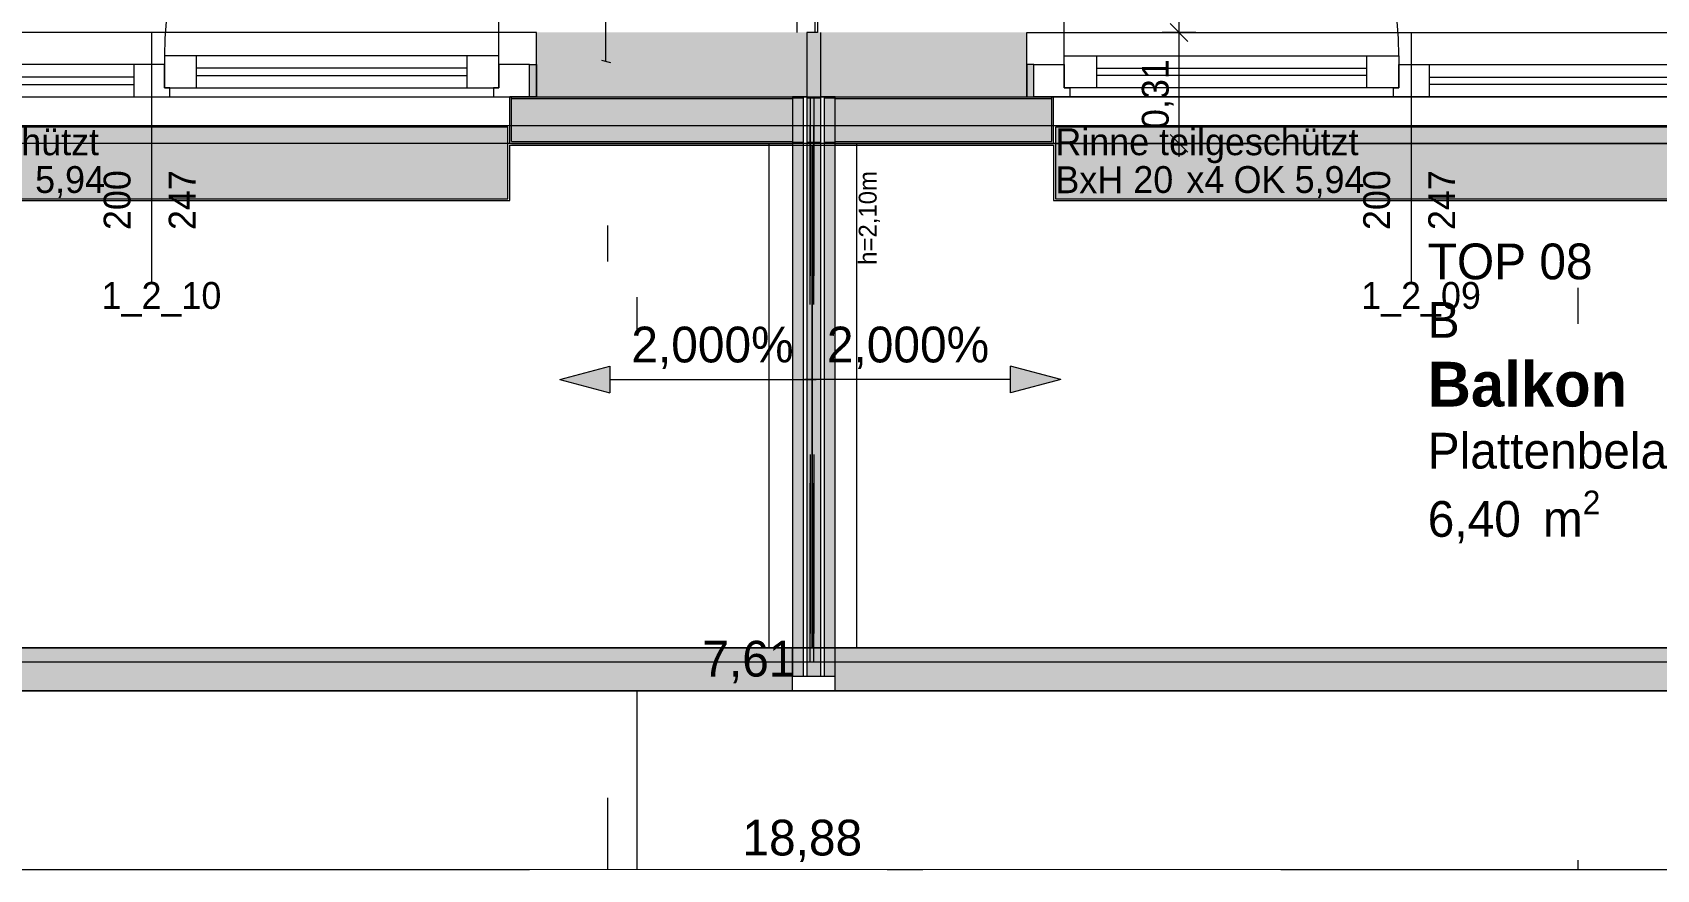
# Model space of a CAD drawing. Header units: metres. Extents: x -4 to 206, y -18 to 45.
# Drawn here: x 7.311 to 11.85, y -18 to -15.66 of the extents above; entities that cross this region are included whole.
import ezdxf

# ---------------------------------------------------------------- set-up
doc = ezdxf.new("R2010")
doc.units = ezdxf.units.M
doc.header["$MEASUREMENT"] = 0
doc.set_wipeout_variables(frame=1)
for name, pattern in [('Achse', [0.004, 0.002, -0.001, 0, -0.001]), ('Schnittlinie', [0.006, 0.003, -0.0015, 0, -0.0015]), ('Untersicht', [0.001, 0.0005, -0.0005]), ('Wipeout_Contour', [1, 0, -1])]:
    doc.linetypes.add(name, pattern=pattern)
for name, color, linetype in [('2._2.Stock PP STG1_4_000 Achsraster', 7, 'Continuous'), ('2._2.Stock PP STG1_4_110 Wand Aussen', 7, 'Continuous'), ('2._2.Stock PP STG1_4_120 Wand Innen tragend', 7, 'Continuous'), ('2._2.Stock PP STG1_4_140 Brüstung', 7, 'Continuous'), ('2._2.Stock PP STG1_4_210 Decke', 7, 'Continuous'), ('2._2.Stock PP STG1_4_220 Bodenaufbau - Außen_ Gefälle', 7, 'Continuous'), ('2._2.Stock PP STG1_4_221 Bodenaufbau - Abdichtung', 7, 'Continuous'), ('2._2.Stock PP STG1_4_221 Bodenaufbau - Terrassenbelag', 7, 'Continuous'), ('2._2.Stock PP STG1_4_611 Entwässerung', 7, 'Continuous'), ('2._2.Stock PP STG1_4_810 Raum', 7, 'Continuous'), ('2._2.Stock PP STG1_4_815 Raumbegrenzung', 7, 'Continuous'), ('2._2.Stock PP STG1_4_851 Marker Schnitt', 7, 'Continuous'), ('2._2.Stock PP STG1_4_915 Allgemein Beschriftung.x', 7, 'Continuous'), ('2._2.Stock PP STG1_4_950 Polierplan Bemaßung', 7, 'Continuous'), ('2._2.Stock PP STG1_4_955 Polierplan Beschriftung', 7, 'Continuous'), ('2._2.Stock PP STG1_4_Neubau_140 Geländer transparent', 7, 'Continuous')]:
    doc.layers.add(name, color=color, linetype=linetype)
doc.styles.add('ERSTELLTER_STIL_2', font='')
doc.styles.add('ERSTELLTER_STIL_6', font='')
doc.styles.get('ERSTELLTER_STIL_2').set_extended_font_data('Eurostile')
doc.styles.get('ERSTELLTER_STIL_6').set_extended_font_data('Eurostile', bold=True)

msp = doc.modelspace()

# ---------------------------------------------------------------- hatches: boundary and pattern name
at = {"layer": '2._2.Stock PP STG1_4_110 Wand Aussen', "linetype": 'Continuous', "lineweight": 13, "true_color": 0x3f7f02}
for points in [[(9.475, -15.66), (8.72, -15.66), (8.72, -15.75), (8.72, -15.84), (9.475, -15.84)], [(9.515, -15.66), (9.515, -15.84), (10.09, -15.84), (10.09, -15.75), (10.09, -15.66)]]:
    msp.add_hatch(color=76, dxfattribs=at).paths.add_polyline_path(points)
at = {"layer": '2._2.Stock PP STG1_4_110 Wand Aussen', "linetype": 'Continuous', "lineweight": 13, "true_color": 0xff6400}
for points in [[(8.7, -15.75), (8.7, -15.84), (8.72, -15.84), (8.72, -15.75)], [(10.11, -15.75), (10.09, -15.75), (10.09, -15.84), (10.11, -15.84)], [(9.435, -15.845), (8.65, -15.845), (8.65, -15.965), (9.435, -15.965)], [(9.555, -15.845), (9.555, -15.965), (10.16, -15.965), (10.16, -15.845)]]:
    msp.add_hatch(color=30, dxfattribs=at).paths.add_polyline_path(points)
at = {"layer": '2._2.Stock PP STG1_4_110 Wand Aussen', "linetype": 'Continuous', "lineweight": 0, "true_color": 0x373737}
for points in [[(9.435, -15.84), (8.65, -15.84), (8.65, -15.845), (9.435, -15.845)], [(9.555, -15.845), (10.16, -15.845), (10.16, -15.84), (9.555, -15.84)]]:
    msp.add_hatch(color=250, dxfattribs=at).paths.add_polyline_path(points)
at = {"layer": '2._2.Stock PP STG1_4_140 Brüstung', "linetype": 'Continuous', "lineweight": 13, "true_color": 0xb85600}
for points in [[(9.515, -15.66), (9.475, -15.66), (9.475, -15.84), (9.515, -15.84)], [(9.515, -15.84), (9.475, -15.84), (9.475, -15.845), (9.515, -15.845)], [(9.515, -15.845), (9.475, -15.845), (9.475, -15.965), (9.515, -15.965)], [(9.515, -15.965), (9.475, -15.965), (9.475, -15.97), (9.515, -15.97)]]:
    msp.add_hatch(color=32, dxfattribs=at).paths.add_polyline_path(points)
at = {"layer": '2._2.Stock PP STG1_4_140 Brüstung', "linetype": 'Continuous', "lineweight": 13, "true_color": 0xff6400}
for points in [[(9.465, -15.84), (9.435, -15.84), (9.435, -15.845), (9.465, -15.845)], [(9.465, -15.845), (9.435, -15.845), (9.435, -15.965), (9.465, -15.965)], [(9.555, -15.84), (9.525, -15.84), (9.525, -15.845), (9.555, -15.845)], [(9.555, -15.845), (9.525, -15.845), (9.525, -15.965), (9.555, -15.965)], [(9.465, -15.965), (9.435, -15.965), (9.435, -15.97), (9.465, -15.97)], [(9.555, -15.965), (9.525, -15.965), (9.525, -15.97), (9.555, -15.97)]]:
    msp.add_hatch(color=30, dxfattribs=at).paths.add_polyline_path(points)
at = {"layer": '2._2.Stock PP STG1_4_611 Entwässerung', "linetype": 'Continuous', "lineweight": 13, "true_color": 0x3f7f02}
for points in [[(6.65, -16.125), (8.64, -16.125), (8.64, -15.925), (6.65, -15.925)], [(10.17, -16.125), (12.16, -16.125), (12.16, -15.925), (10.17, -15.925)]]:
    msp.add_hatch(color=76, dxfattribs=at).paths.add_polyline_path(points)
at = {"layer": '2._2.Stock PP STG1_4_950 Polierplan Bemaßung', "linetype": 'Continuous', "lineweight": 13, "true_color": 0x6c6cff}
for points in [[(8.785, -16.63), (8.925, -16.6675), (8.925, -16.5925)], [(10.185, -16.63), (10.045, -16.5925), (10.045, -16.6675)]]:
    msp.add_hatch(color=171, dxfattribs=at).paths.add_polyline_path(points)

# ---------------------------------------------------------------- linework, layer by layer
at = {"layer": '2._2.Stock PP STG1_4_000 Achsraster', "color": 5, "linetype": 'Achse', "lineweight": 0, "ltscale": 1000}
msp.add_line((-1.5, -18), (21, -18), dxfattribs=at)
at = {"layer": '2._2.Stock PP STG1_4_110 Wand Aussen', "color": 7, "linetype": 'Continuous', "lineweight": 13, "ltscale": 1000}
for p, q in [((8.615, -15.725), (8.615, -14.79)), ((10.195, -15.725), (10.195, -14.79)), ((8.72, -15.66), (6.57, -15.66)), ((7.645, -16.3591), (7.645, -15.66)), ((10.09, -15.66), (12.24, -15.66)), ((11.165, -16.3591), (11.165, -15.66)), ((7.77, -15.725), (7.68, -15.725)), ((7.68, -15.725), (7.68, -15.815)), ((8.525, -15.725), (7.77, -15.725)), ((7.77, -15.815), (7.77, -15.725)), ((8.615, -15.725), (8.525, -15.725)), ((8.525, -15.725), (8.525, -15.815)), ((8.615, -15.815), (8.615, -15.725)), ((10.195, -15.815), (10.195, -15.725)), ((10.195, -15.725), (10.285, -15.725)), ((10.285, -15.725), (11.04, -15.725)), ((10.285, -15.725), (10.285, -15.815)), ((11.04, -15.815), (11.04, -15.725)), ((11.04, -15.725), (11.13, -15.725)), ((11.13, -15.725), (11.13, -15.815)), ((7.595, -15.75), (6.69, -15.75)), ((7.595, -15.785), (6.69, -15.785)), ((7.645, -15.75), (7.595, -15.75)), ((7.595, -15.75), (7.595, -15.84)), ((7.68, -15.75), (7.645, -15.75)), ((7.68, -15.815), (7.68, -15.75)), ((8.525, -15.76), (7.77, -15.76)), ((7.77, -15.78), (8.525, -15.78)), ((8.7, -15.75), (8.615, -15.75)), ((8.615, -15.75), (8.615, -15.815)), ((8.7, -15.84), (8.7, -15.75)), ((10.11, -15.75), (10.195, -15.75)), ((10.11, -15.84), (10.11, -15.75)), ((10.195, -15.75), (10.195, -15.815)), ((10.285, -15.76), (11.04, -15.76)), ((11.04, -15.78), (10.285, -15.78)), ((11.13, -15.815), (11.13, -15.75)), ((11.13, -15.75), (11.165, -15.75)), ((11.165, -15.75), (11.215, -15.75)), ((11.215, -15.75), (12.12, -15.75)), ((11.215, -15.75), (11.215, -15.84)), ((11.215, -15.785), (12.12, -15.785)), ((6.69, -15.805), (7.595, -15.805)), ((7.695, -15.815), (7.68, -15.815)), ((7.68, -15.815), (7.77, -15.815)), ((7.695, -15.84), (7.695, -15.815)), ((7.77, -15.815), (8.525, -15.815)), ((8.525, -15.815), (8.615, -15.815)), ((8.615, -15.815), (8.6, -15.815)), ((8.6, -15.815), (8.6, -15.84)), ((10.195, -15.815), (10.21, -15.815)), ((10.285, -15.815), (10.195, -15.815)), ((10.21, -15.815), (10.21, -15.84)), ((11.04, -15.815), (10.285, -15.815)), ((11.13, -15.815), (11.04, -15.815)), ((11.115, -15.84), (11.115, -15.815)), ((11.115, -15.815), (11.13, -15.815)), ((12.12, -15.805), (11.215, -15.805)), ((6.69, -15.84), (7.595, -15.84)), ((7.595, -15.84), (7.645, -15.84)), ((7.645, -15.84), (7.695, -15.84)), ((7.695, -15.84), (8.6, -15.84)), ((8.6, -15.84), (8.7, -15.84)), ((8.645, -15.845), (8.645, -15.84)), ((8.65, -15.84), (8.645, -15.84)), ((8.65, -15.84), (8.645, -15.84)), ((8.65, -15.84), (8.645, -15.84)), ((8.645, -15.845), (8.645, -15.84)), ((8.645, -15.965), (8.645, -15.845)), ((8.645, -15.965), (8.645, -15.845)), ((8.65, -15.965), (8.65, -15.84)), ((8.65, -15.845), (9.435, -15.845)), ((9.555, -15.845), (10.16, -15.845)), ((10.21, -15.84), (10.11, -15.84)), ((10.16, -15.84), (10.165, -15.84)), ((10.16, -15.965), (10.16, -15.84)), ((10.16, -15.84), (10.165, -15.84)), ((10.16, -15.84), (10.165, -15.84)), ((10.165, -15.845), (10.165, -15.84)), ((10.165, -15.845), (10.165, -15.84)), ((10.165, -15.965), (10.165, -15.845)), ((10.165, -15.965), (10.165, -15.845)), ((11.115, -15.84), (10.21, -15.84)), ((11.165, -15.84), (11.115, -15.84)), ((11.215, -15.84), (11.165, -15.84)), ((12.12, -15.84), (11.215, -15.84)), ((8.645, -15.97), (6.645, -15.97)), ((8.645, -15.97), (8.645, -15.965)), ((8.645, -15.97), (8.645, -15.965)), ((8.65, -15.97), (8.645, -15.97)), ((8.65, -15.965), (9.435, -15.965)), ((9.555, -15.965), (10.16, -15.965)), ((10.16, -15.97), (10.165, -15.97)), ((10.165, -15.97), (10.165, -15.965)), ((10.165, -15.97), (10.165, -15.965)), ((10.165, -15.97), (12.165, -15.97))]:
    msp.add_line(p, q, dxfattribs=at)
at = {"layer": '2._2.Stock PP STG1_4_110 Wand Aussen', "color": 7, "linetype": 'Continuous', "lineweight": 18, "ltscale": 1000}
for p, q in [((8.72, -15.75), (8.72, -15.66)), ((8.72, -15.75), (8.72, -15.66)), ((9.475, -15.66), (9.475, -15.84)), ((9.475, -15.66), (9.475, -15.84)), ((9.505, -15.66), (9.475, -15.66)), ((9.515, -15.84), (9.515, -15.66)), ((9.515, -15.84), (9.515, -15.66)), ((10.09, -15.75), (10.09, -15.66)), ((10.09, -15.75), (10.09, -15.66)), ((8.72, -15.84), (8.72, -15.75)), ((8.72, -15.84), (8.72, -15.75)), ((8.72, -15.84), (8.72, -15.75)), ((10.09, -15.84), (10.09, -15.75)), ((10.09, -15.84), (10.09, -15.75)), ((10.09, -15.84), (10.09, -15.75)), ((8.72, -15.84), (8.65, -15.84)), ((8.72, -15.84), (8.65, -15.84)), ((8.72, -15.84), (8.65, -15.84)), ((8.72, -15.84), (9.435, -15.84)), ((9.435, -15.84), (9.435, -15.845)), ((9.465, -15.84), (9.435, -15.84)), ((9.435, -15.84), (9.435, -15.845)), ((9.465, -15.84), (9.435, -15.84)), ((9.435, -15.845), (9.435, -15.965)), ((9.435, -15.845), (9.435, -15.965)), ((9.475, -15.84), (9.465, -15.84)), ((9.465, -15.84), (9.465, -15.845)), ((9.475, -15.84), (9.465, -15.84)), ((9.465, -15.845), (9.465, -15.965)), ((9.475, -15.84), (9.475, -15.845)), ((9.475, -15.845), (9.475, -15.965)), ((9.525, -15.84), (9.515, -15.84)), ((9.515, -15.845), (9.515, -15.84)), ((9.525, -15.84), (9.515, -15.84)), ((9.515, -15.965), (9.515, -15.845)), ((9.555, -15.84), (9.525, -15.84)), ((9.525, -15.845), (9.525, -15.84)), ((9.555, -15.84), (9.525, -15.84)), ((9.525, -15.965), (9.525, -15.845)), ((9.555, -15.845), (9.555, -15.84)), ((9.555, -15.84), (10.09, -15.84)), ((9.555, -15.845), (9.555, -15.84)), ((9.555, -15.965), (9.555, -15.845)), ((9.555, -15.965), (9.555, -15.845)), ((10.09, -15.84), (10.16, -15.84)), ((10.09, -15.84), (10.16, -15.84)), ((10.09, -15.84), (10.16, -15.84)), ((9.435, -15.965), (9.435, -15.97)), ((9.435, -15.965), (9.435, -15.97)), ((9.465, -15.965), (9.465, -15.97)), ((9.475, -15.965), (9.475, -15.97)), ((9.515, -15.97), (9.515, -15.965)), ((9.525, -15.97), (9.525, -15.965)), ((9.555, -15.97), (9.555, -15.965)), ((9.555, -15.97), (9.555, -15.965))]:
    msp.add_line(p, q, dxfattribs=at)
at = {"layer": '2._2.Stock PP STG1_4_110 Wand Aussen', "color": 7, "linetype": 'Continuous', "lineweight": 13, "ltscale": 1000, "flags": 128}
for points in [[(8.7, -15.75), (8.72, -15.75), (8.72, -15.84), (8.7, -15.84)], [(10.11, -15.75), (10.09, -15.75), (10.09, -15.84), (10.11, -15.84)]]:
    msp.add_lwpolyline(points, close=True, dxfattribs=at)
for points in [[(8.65, -15.97), (9.435, -15.97)], [(9.555, -15.97), (10.16, -15.97)]]:
    msp.add_lwpolyline(points, dxfattribs=at)
at = {"layer": '2._2.Stock PP STG1_4_110 Wand Aussen', "color": 7, "linetype": 'Continuous', "lineweight": 13, "ltscale": 1000}
for centre, start, end in [((8.615, -15.725), 90, 180), ((10.195, -15.725), 0, 90)]:
    msp.add_arc(centre, 0.935, start, end, dxfattribs=at)
for p in [(8.645, -15.97), (10.165, -15.97)]:
    msp.add_point(p, dxfattribs=at)
at = {"layer": '2._2.Stock PP STG1_4_120 Wand Innen tragend', "color": 7, "linetype": 'Continuous', "lineweight": 13, "ltscale": 1000}
for p, q in [((9.4475, -9.045), (9.4475, -15.66)), ((9.4975, -9.045), (9.4975, -15.66))]:
    msp.add_line(p, q, dxfattribs=at)
at = {"layer": '2._2.Stock PP STG1_4_120 Wand Innen tragend', "color": 7, "linetype": 'Continuous', "lineweight": 18, "ltscale": 1000}
msp.add_line((9.505, -9.045), (9.505, -15.66), dxfattribs=at)
at = {"layer": '2._2.Stock PP STG1_4_210 Decke', "color": 7, "linetype": 'Continuous', "lineweight": 13, "ltscale": 1000, "true_color": 0xf4f4f4, "flags": 128}
msp.add_lwpolyline([(3.625, -0.13), (0.1305, -0.13), (0.1845, -14.87), (5.505, -14.87), (5.505, -15.84), (13.475, -15.84), (13.475, -14.87), (18.8055, -14.87), (18.8546, -0.13), (15.325, -0.13), (15.325, -0.53), (12.96, -0.53), (12.96, 0.67), (6.02, 0.67), (6.02, -0.53), (3.625, -0.53)], close=True, dxfattribs=at)
msp.add_lwpolyline([(3.625, -0.13), (0.1305, -0.13), (0.1845, -14.87), (5.505, -14.87), (5.505, -15.84), (13.475, -15.84), (13.475, -14.87), (18.8055, -14.87), (18.8546, -0.13), (15.325, -0.13), (15.325, -0.53), (12.96, -0.53), (12.96, 0.67), (6.02, 0.67), (6.02, -0.53), (3.625, -0.53)], close=True, dxfattribs=at)
msp.add_lwpolyline([(3.625, -0.13), (0.1305, -0.13), (0.1845, -14.87), (5.505, -14.87), (5.505, -15.84), (13.475, -15.84), (13.475, -14.87), (18.8055, -14.87), (18.8546, -0.13), (15.325, -0.13), (15.325, -0.53), (12.96, -0.53), (12.96, 0.67), (6.02, 0.67), (6.02, -0.53), (3.625, -0.53)], close=True, dxfattribs=at)
at = {"layer": '2._2.Stock PP STG1_4_221 Bodenaufbau - Abdichtung', "color": 171, "linetype": 'Untersicht', "lineweight": 13, "ltscale": 1000, "true_color": 0x6c6cff, "flags": 128}
for points in [[(5.505, -15.84), (9.485, -15.84)], [(9.495, -15.84), (13.475, -15.84)]]:
    msp.add_lwpolyline(points, dxfattribs=at)
at = {"layer": '2._2.Stock PP STG1_4_221 Bodenaufbau - Terrassenbelag', "color": 7, "linetype": 'Continuous', "lineweight": 18, "ltscale": 1000, "flags": 128}
for points in [[(8.645, -15.975), (9.49, -15.975)], [(8.645, -16.13), (8.645, -15.975)], [(9.49, -15.975), (10.165, -15.975)], [(10.165, -15.975), (10.165, -16.13)], [(6.645, -16.13), (8.645, -16.13)], [(10.165, -16.13), (12.165, -16.13)]]:
    msp.add_lwpolyline(points, dxfattribs=at)
at = {"layer": '2._2.Stock PP STG1_4_611 Entwässerung', "color": 8, "linetype": 'Continuous', "lineweight": 13, "ltscale": 1000, "flags": 128}
for points in [[(6.65, -16.125), (8.64, -16.125), (8.64, -15.925), (6.65, -15.925)], [(10.17, -16.125), (12.16, -16.125), (12.16, -15.925), (10.17, -15.925)]]:
    msp.add_lwpolyline(points, close=True, dxfattribs=at)
at = {"layer": '2._2.Stock PP STG1_4_915 Allgemein Beschriftung.x', "color": 7, "linetype": 'Continuous', "lineweight": 13, "ltscale": 1000}
for p, q in [((8.9141, -15.741), (8.9141, -15.012)), ((8.9016, -15.7376), (8.9266, -15.7443))]:
    msp.add_line(p, q, dxfattribs=at)
at = {"layer": '2._2.Stock PP STG1_4_950 Polierplan Bemaßung', "color": 7, "linetype": 'Continuous', "lineweight": 13, "ltscale": 1000}
for p, q in [((10.5156, -15.66), (10.5156, -15.07)), ((10.4906, -15.635), (10.5406, -15.685)), ((10.5624, -15.66), (10.4687, -15.66)), ((10.5156, -15.97), (10.5156, -15.66)), ((10.5624, -15.97), (10.4687, -15.97)), ((10.4906, -15.945), (10.5406, -15.995)), ((10.5156, -16.0075), (10.5156, -15.97))]:
    msp.add_line(p, q, dxfattribs=at)
at = {"layer": '2._2.Stock PP STG1_4_950 Polierplan Bemaßung', "color": 171, "linetype": 'Continuous', "lineweight": 13, "ltscale": 1000, "true_color": 0x6c6cff}
for p, q in [((8.785, -16.63), (8.925, -16.5925)), ((8.925, -16.5925), (8.925, -16.6675)), ((10.045, -16.6675), (10.045, -16.5925)), ((10.185, -16.63), (10.045, -16.5925)), ((8.785, -16.63), (8.925, -16.6675)), ((8.925, -16.63), (8.985, -16.63)), ((8.985, -16.63), (9.5013, -16.63)), ((9.985, -16.63), (9.4687, -16.63)), ((10.045, -16.63), (9.985, -16.63)), ((10.185, -16.63), (10.045, -16.6675))]:
    msp.add_line(p, q, dxfattribs=at)
at = {"layer": '2._2.Stock PP STG1_4_950 Polierplan Bemaßung', "color": 1, "linetype": 'Continuous', "lineweight": 13, "ltscale": 1000, "true_color": 0xfb0106}
msp.add_line((0.0546, -17.9982), (14.3864, -18), dxfattribs=at)

# ---------------------------------------------------------------- texts
at = {"layer": '2._2.Stock PP STG1_4_110 Wand Aussen', "color": 7, "linetype": 'Continuous', "lineweight": 13, "char_height": 0.075, "attachment_point": 9, "rotation": 90, "style": 'ERSTELLTER_STIL_2'}
for s, insert in [('\\A1;{\\pqr;\\pt0;\\fEurostile|b0|i0|c0|p0;\\W1.000000;200}', (7.5864, -16.045)), ('\\A1;{\\pqr;\\pt0;\\fEurostile|b0|i0|c0|p0;\\W1.000000;247}', (7.7672, -16.045)), ('\\A1;{\\pqr;\\pt0;\\fEurostile|b0|i0|c0|p0;\\W1.000000;200}', (11.1064, -16.045)), ('\\A1;{\\pqr;\\pt0;\\fEurostile|b0|i0|c0|p0;\\W1.000000;247}', (11.2872, -16.045))]:
    msp.add_mtext(s, dxfattribs=dict(at, insert=insert))
at = {"layer": '2._2.Stock PP STG1_4_110 Wand Aussen', "color": 7, "linetype": 'Continuous', "lineweight": 13, "char_height": 0.075, "attachment_point": 9, "style": 'ERSTELLTER_STIL_2'}
for s, insert in [('\\A1;{\\pqr;\\pt0;\\fEurostile|b0|i0|c0|p0;\\W1.000000;1_2_10}', (7.8392, -16.4543)), ('\\A1;{\\pqr;\\pt0;\\fEurostile|b0|i0|c0|p0;\\W1.000000;1_2_09}', (11.3592, -16.4543))]:
    msp.add_mtext(s, dxfattribs=dict(at, insert=insert))
at = {"layer": '2._2.Stock PP STG1_4_810 Raum', "color": 7, "linetype": 'Continuous', "lineweight": 13, "attachment_point": 1}
for s, insert, char_height, style in [('\\A1;{\\pql;\\pt0;\\fEurostile|b0|i0|c0|p0;\\W1.000000;TOP 08}', (11.2106, -16.25), 0.1, 'ERSTELLTER_STIL_2'), ('\\A1;{\\pql;\\pt0;\\fEurostile|b0|i0|c0|p0;\\W1.000000;B}', (11.2106, -16.4135), 0.1, 'ERSTELLTER_STIL_2'), ('\\A1;{\\pql;\\pt0;\\fEurostile|b1|i0|c0|p0;\\W1.000000;Balkon}', (11.2106, -16.5807), 0.125, 'ERSTELLTER_STIL_6'), ('\\A1;{\\pql;\\pt0;\\fEurostile|b0|i0|c0|p0;\\W1.000000;Plattenbelag}', (11.2106, -16.7792), 0.1, 'ERSTELLTER_STIL_2'), ('\\A1;{\\pql;\\pt0,0.05;\\fEurostile|b0|i0|c0|p0;\\W1.000000;6,40\\fEurostile|b0|i0|c0|p0;\\W1.000000;\\A1{\\H.66x;\\S^  ;}\\fEurostile|b0|i0|c0|p0;\\W1.000000; m\\fEurostile|b0|i0|c0|p0;\\W1.000000;\\A1{\\H.66x;\\S2^  ;}}', (11.2106, -16.9407), 0.1, 'ERSTELLTER_STIL_2')]:
    msp.add_mtext(s, dxfattribs=dict(at, insert=insert, char_height=char_height, style=style))
at = {"layer": '2._2.Stock PP STG1_4_915 Allgemein Beschriftung.x', "color": 8, "linetype": 'Continuous', "lineweight": 13, "insert": (9.6205, -16.3096), "char_height": 0.05, "attachment_point": 1, "rotation": 90, "style": 'ERSTELLTER_STIL_2'}
msp.add_mtext('\\A1;{\\pql;\\fEurostile|b0|i0|c0|p0;\\W1.000000;h=2,10m}', dxfattribs=at)
at = {"layer": '2._2.Stock PP STG1_4_950 Polierplan Bemaßung', "color": 7, "linetype": 'Continuous', "lineweight": 13, "insert": (10.5006, -15.9299), "char_height": 0.075, "width": 0.22978, "attachment_point": 7, "rotation": 90, "style": 'ERSTELLTER_STIL_2'}
msp.add_mtext('\\A1;{\\pql;\\fEurostile|b0|i0|c0|p0;\\W1.000000;0,31}', dxfattribs=at)
at = {"layer": '2._2.Stock PP STG1_4_950 Polierplan Bemaßung', "color": 171, "linetype": 'Continuous', "lineweight": 13, "true_color": 0x6c6cff, "char_height": 0.1, "style": 'ERSTELLTER_STIL_2'}
for s, insert, attachment_point in [('\\A1;{\\pql;\\fEurostile|b0|i0|c0|p0;\\W1.000000;2,000\\fEurostile|b0|i0|c0|p0;\\W1.000000;%}', (8.985, -16.601), 7), ('\\A1;{\\pqr;\\fEurostile|b0|i0|c0|p0;\\W1.000000;2,000\\fEurostile|b0|i0|c0|p0;\\W1.000000;%}', (9.985, -16.601), 9)]:
    msp.add_mtext(s, dxfattribs=dict(at, insert=insert, attachment_point=attachment_point))
at = {"layer": '2._2.Stock PP STG1_4_950 Polierplan Bemaßung', "color": 1, "linetype": 'Continuous', "lineweight": 13, "true_color": 0xfb0106, "insert": (9.2954, -17.9793), "char_height": 0.1, "width": 0.398365, "attachment_point": 7, "rotation": 359.9926, "style": 'ERSTELLTER_STIL_2'}
msp.add_mtext('\\A1;{\\pql;\\fEurostile|b0|i0|c0|p0;\\W1.000000;18,88}', dxfattribs=at)
at = {"layer": '2._2.Stock PP STG1_4_955 Polierplan Beschriftung', "color": 7, "linetype": 'Continuous', "lineweight": 13, "char_height": 0.075, "attachment_point": 1, "style": 'ERSTELLTER_STIL_2'}
for s, insert in [('\\A1;{\\pql;\\fEurostile|b0|i0|c0|p0;\\W1.000000;Rinne teilgeschützt\\fEurostile|b0|i0|c0|p0;\\W1.000000;  }', (6.65, -15.9281)), ('\\A1;{\\pql;\\fEurostile|b0|i0|c0|p0;\\W1.000000;Rinne teilgeschützt\\fEurostile|b0|i0|c0|p0;\\W1.000000;  }', (10.17, -15.9281)), ('\\A1;{\\pql;\\pt0,1;\\fEurostile|b0|i0|c0|p0;\\W1.000000;5,94\\fEurostile|b0|i0|c0|p0;\\W1.000000;\\A1{\\H.66x;\\S^  ;}\\fEurostile|b0|i0|c0|p0;\\W1.000000;\\fEurostile|b0|i0|c0|p0;\\W1.000000;\\A1{\\H.66x;\\S^  ;}\\fEurostile|b0|i0|c0|p0;\\W1.000000;\\fEurostile|b0|i0|c0|p0;\\W1.000000;\\fEurostile|b0|i0|c0|p0;\\W1.000000;\\fEurostile|b0|i0|c0|p0;\\W1.000000;\\fEurostile|b0|i0|c0|p0;\\W1.000000;\\fEurostile|b0|i0|c0|p0;\\W1.000000;\\fEurostile|b0|i0|c0|p0;\\W1.000000;\\A1{\\H.66x;\\S^  ;}\\fEurostile|b0|i0|c0|p0;\\W1.000000;\\fEurostile|b0|i0|c0|p0;\\W1.000000;\\A1{\\H.66x;\\S^  ;}\\fEurostile|b0|i0|c0|p0;\\W1.000000;\\fEurostile|b0|i0|c0|p0;\\W1.000000;\\fEurostile|b0|i0|c0|p0;\\W1.000000;\\fEurostile|b0|i0|c0|p0;\\W1.000000;\\fEurostile|b0|i0|c0|p0;\\W1.000000;\\fEurostile|b0|i0|c0|p0;\\W1.000000;\\fEurostile|b0|i0|c0|p0;\\W1.000000;\\A1{\\H.66x;\\S^  ;}\\fEurostile|b0|i0|c0|p0;\\W1.000000;\\fEurostile|b0|i0|c0|p0;\\W1.000000;\\A1{\\H.66x;\\S^  ;}\\fEurostile|b0|i0|c0|p0;\\W1.000000;\\fEurostile|b0|i0|c0|p0;\\W1.000000;\\fEurostile|b0|i0|c0|p0;\\W1.000000;\\fEurostile|b0|i0|c0|p0;\\W1.000000;\\fEurostile|b0|i0|c0|p0;\\W1.000000;\\fEurostile|b0|i0|c0|p0;\\W1.000000;\\fEurostile|b0|i0|c0|p0;\\W1.000000;\\A1{\\H.66x;\\S^  ;}\\fEurostile|b0|i0|c0|p0;\\W1.000000;\\fEurostile|b0|i0|c0|p0;\\W1.000000;\\fEurostile|b0|i0|c0|p0;\\W1.000000;\\fEurostile|b0|i0|c0|p0;\\W1.000000;\\fEurostile|b0|i0|c0|p0;\\W1.000000;\\fEurostile|b0|i0|c0|p0;\\W1.000000;\\fEurostile|b0|i0|c0|p0;\\W1.000000;\\fEurostile|b0|i0|c0|p0;\\W1.000000;\\fEurostile|b0|i0|c0|p0;\\W1.000000;\\fEurostile|b0|i0|c0|p0;\\W1.000000;\\fEurostile|b0|i0|c0|p0;\\W1.000000;\\fEurostile|b0|i0|c0|p0;\\W1.000000;\\fEurostile|b0|i0|c0|p0;\\W1.000000;\\fEurostile|b0|i0|c0|p0;\\W1.000000;\\fEurostile|b0|i0|c0|p0;\\W1.000000;\\fEurostile|b0|i0|c0|p0;\\W1.000000;\\fEurostile|b0|i0|c0|p0;\\W1.000000;\\fEurostile|b0|i0|c0|p0;\\W1.000000;\\fEurostile|b0|i0|c0|p0;\\W1.000000;}', (7.3188, -16.0336)), ('\\A1;{\\pql;\\pt0,1;\\fEurostile|b0|i0|c0|p0;\\W1.000000;BxH }', (10.17, -16.0343)), ('\\A1;{\\pql;\\pt0,1;\\fEurostile|b0|i0|c0|p0;\\W1.000000;20\\fEurostile|b0|i0|c0|p0;\\W1.000000;\\A1{\\H.66x;\\S^  ;}\\fEurostile|b0|i0|c0|p0;\\W1.000000;\\fEurostile|b0|i0|c0|p0;\\W1.000000;\\A1{\\H.66x;\\S^  ;}\\fEurostile|b0|i0|c0|p0;\\W1.000000;x\\fEurostile|b0|i0|c0|p0;\\W1.000000;\\fEurostile|b0|i0|c0|p0;\\W1.000000;\\fEurostile|b0|i0|c0|p0;\\W1.000000;\\fEurostile|b0|i0|c0|p0;\\W1.000000;\\fEurostile|b0|i0|c0|p0;\\W1.000000;4\\fEurostile|b0|i0|c0|p0;\\W1.000000;\\A1{\\H.66x;\\S^  ;}\\fEurostile|b0|i0|c0|p0;\\W1.000000;\\fEurostile|b0|i0|c0|p0;\\W1.000000;\\A1{\\H.66x;\\S^  ;}\\fEurostile|b0|i0|c0|p0;\\W1.000000;\\fEurostile|b0|i0|c0|p0;\\W1.000000;\\fEurostile|b0|i0|c0|p0;\\W1.000000;\\fEurostile|b0|i0|c0|p0;\\W1.000000;\\fEurostile|b0|i0|c0|p0;\\W1.000000;\\fEurostile|b0|i0|c0|p0;\\W1.000000;\\fEurostile|b0|i0|c0|p0;\\W1.000000;\\A1{\\H.66x;\\S^  ;}\\fEurostile|b0|i0|c0|p0;\\W1.000000;\\fEurostile|b0|i0|c0|p0;\\W1.000000;\\A1{\\H.66x;\\S^  ;}\\fEurostile|b0|i0|c0|p0;\\W1.000000;\\fEurostile|b0|i0|c0|p0;\\W1.000000;\\fEurostile|b0|i0|c0|p0;\\W1.000000;\\fEurostile|b0|i0|c0|p0;\\W1.000000;\\fEurostile|b0|i0|c0|p0;\\W1.000000;\\fEurostile|b0|i0|c0|p0;\\W1.000000;\\fEurostile|b0|i0|c0|p0;\\W1.000000;\\A1{\\H.66x;\\S^  ;}\\fEurostile|b0|i0|c0|p0;\\W1.000000;\\fEurostile|b0|i0|c0|p0;\\W1.000000;\\A1{\\H.66x;\\S^  ;}\\fEurostile|b0|i0|c0|p0;\\W1.000000;\\fEurostile|b0|i0|c0|p0;\\W1.000000;\\fEurostile|b0|i0|c0|p0;\\W1.000000;\\fEurostile|b0|i0|c0|p0;\\W1.000000;\\fEurostile|b0|i0|c0|p0;\\W1.000000;\\fEurostile|b0|i0|c0|p0;\\W1.000000;\\fEurostile|b0|i0|c0|p0;\\W1.000000;\\A1{\\H.66x;\\S^  ;}\\fEurostile|b0|i0|c0|p0;\\W1.000000;\\fEurostile|b0|i0|c0|p0;\\W1.000000;\\A1{\\H.66x;\\S^  ;}\\fEurostile|b0|i0|c0|p0;\\W1.000000;\\fEurostile|b0|i0|c0|p0;\\W1.000000;\\fEurostile|b0|i0|c0|p0;\\W1.000000;\\fEurostile|b0|i0|c0|p0;\\W1.000000;\\fEurostile|b0|i0|c0|p0;\\W1.000000;\\fEurostile|b0|i0|c0|p0;\\W1.000000;\\fEurostile|b0|i0|c0|p0;\\W1.000000;\\A1{\\H.66x;\\S^  ;}\\fEurostile|b0|i0|c0|p0;\\W1.000000;}', (10.3879, -16.0336)), ('\\A1;{\\pql;\\pt0,1;\\fEurostile|b0|i0|c0|p0;\\W1.000000; OK }', (10.6403, -16.0336)), ('\\A1;{\\pql;\\pt0,1;\\fEurostile|b0|i0|c0|p0;\\W1.000000;5,94\\fEurostile|b0|i0|c0|p0;\\W1.000000;\\A1{\\H.66x;\\S^  ;}\\fEurostile|b0|i0|c0|p0;\\W1.000000;\\fEurostile|b0|i0|c0|p0;\\W1.000000;\\A1{\\H.66x;\\S^  ;}\\fEurostile|b0|i0|c0|p0;\\W1.000000;\\fEurostile|b0|i0|c0|p0;\\W1.000000;\\fEurostile|b0|i0|c0|p0;\\W1.000000;\\fEurostile|b0|i0|c0|p0;\\W1.000000;\\fEurostile|b0|i0|c0|p0;\\W1.000000;\\fEurostile|b0|i0|c0|p0;\\W1.000000;\\fEurostile|b0|i0|c0|p0;\\W1.000000;\\A1{\\H.66x;\\S^  ;}\\fEurostile|b0|i0|c0|p0;\\W1.000000;\\fEurostile|b0|i0|c0|p0;\\W1.000000;\\A1{\\H.66x;\\S^  ;}\\fEurostile|b0|i0|c0|p0;\\W1.000000;\\fEurostile|b0|i0|c0|p0;\\W1.000000;\\fEurostile|b0|i0|c0|p0;\\W1.000000;\\fEurostile|b0|i0|c0|p0;\\W1.000000;\\fEurostile|b0|i0|c0|p0;\\W1.000000;\\fEurostile|b0|i0|c0|p0;\\W1.000000;\\fEurostile|b0|i0|c0|p0;\\W1.000000;\\A1{\\H.66x;\\S^  ;}\\fEurostile|b0|i0|c0|p0;\\W1.000000;\\fEurostile|b0|i0|c0|p0;\\W1.000000;\\A1{\\H.66x;\\S^  ;}\\fEurostile|b0|i0|c0|p0;\\W1.000000;\\fEurostile|b0|i0|c0|p0;\\W1.000000;\\fEurostile|b0|i0|c0|p0;\\W1.000000;\\fEurostile|b0|i0|c0|p0;\\W1.000000;\\fEurostile|b0|i0|c0|p0;\\W1.000000;\\fEurostile|b0|i0|c0|p0;\\W1.000000;\\fEurostile|b0|i0|c0|p0;\\W1.000000;\\A1{\\H.66x;\\S^  ;}\\fEurostile|b0|i0|c0|p0;\\W1.000000;\\fEurostile|b0|i0|c0|p0;\\W1.000000;\\fEurostile|b0|i0|c0|p0;\\W1.000000;\\fEurostile|b0|i0|c0|p0;\\W1.000000;\\fEurostile|b0|i0|c0|p0;\\W1.000000;\\fEurostile|b0|i0|c0|p0;\\W1.000000;\\fEurostile|b0|i0|c0|p0;\\W1.000000;\\fEurostile|b0|i0|c0|p0;\\W1.000000;\\fEurostile|b0|i0|c0|p0;\\W1.000000;\\fEurostile|b0|i0|c0|p0;\\W1.000000;\\fEurostile|b0|i0|c0|p0;\\W1.000000;\\fEurostile|b0|i0|c0|p0;\\W1.000000;\\fEurostile|b0|i0|c0|p0;\\W1.000000;\\fEurostile|b0|i0|c0|p0;\\W1.000000;\\fEurostile|b0|i0|c0|p0;\\W1.000000;\\fEurostile|b0|i0|c0|p0;\\W1.000000;\\fEurostile|b0|i0|c0|p0;\\W1.000000;\\fEurostile|b0|i0|c0|p0;\\W1.000000;\\fEurostile|b0|i0|c0|p0;\\W1.000000;}', (10.8387, -16.0336))]:
    msp.add_mtext(s, dxfattribs=dict(at, insert=insert))

# ---------------------------------------------------------------- wipeouts: each hides what was drawn before it
at = {"color": 254, "linetype": 'Wipeout_Contour', "lineweight": 0, "ltscale": 82.499965}
msp.add_wipeout([(15.665, -17.38), (3.32, -17.38), (3.32, -17.41), (15.665, -17.41)], dxfattribs=at).dxf.layer = '2._2.Stock PP STG1_4_140 Brüstung'
at = {"color": 254, "linetype": 'Wipeout_Contour', "lineweight": 0, "ltscale": 82.899025}
msp.add_wipeout([(15.755, -17.47), (3.23, -17.47), (3.23, -17.5), (15.755, -17.5)], dxfattribs=at).dxf.layer = '2._2.Stock PP STG1_4_140 Brüstung'

# ---------------------------------------------------------------- next in the draw order: linework, layer by layer
at = {"layer": '2._2.Stock PP STG1_4_140 Brüstung', "color": 7, "linetype": 'Continuous', "lineweight": 18, "ltscale": 1000, "flags": 128}
for points in [[(15.665, -17.38), (3.32, -17.38)], [(3.23, -17.5), (15.755, -17.5)]]:
    msp.add_lwpolyline(points, dxfattribs=at)
at = {"layer": '2._2.Stock PP STG1_4_220 Bodenaufbau - Außen_ Gefälle', "color": 7, "linetype": 'Continuous', "lineweight": 13, "ltscale": 1000, "true_color": 0xf4f4f4, "flags": 128}
msp.add_lwpolyline([(3.32, -17.38), (15.665, -17.38), (15.665, -15.07), (13.605, -15.07), (13.605, -15.97), (5.375, -15.97), (5.375, -15.07), (3.32, -15.07)], close=True, dxfattribs=at)
at = {"layer": '2._2.Stock PP STG1_4_221 Bodenaufbau - Terrassenbelag', "color": 7, "linetype": 'Continuous', "lineweight": 18, "ltscale": 1000, "flags": 128}
for points in [[(9.49, -17.38), (9.49, -15.975)], [(9.49, -15.975), (9.49, -17.38)], [(9.49, -17.38), (5.3, -17.38)], [(13.68, -17.38), (9.49, -17.38)]]:
    msp.add_lwpolyline(points, dxfattribs=at)
at = {"layer": '2._2.Stock PP STG1_4_815 Raumbegrenzung', "color": 8, "linetype": 'Continuous', "lineweight": 13, "ltscale": 1000}
for p, q in [((9.37, -17.38), (9.37, -15.97)), ((9.615, -17.38), (9.615, -15.97)), ((3.32, -17.38), (15.665, -17.38))]:
    msp.add_line(p, q, dxfattribs=at)
at = {"layer": '2._2.Stock PP STG1_4_950 Polierplan Bemaßung', "color": 7, "linetype": 'Continuous', "lineweight": 13, "ltscale": 1000}
msp.add_line((5.6846, -17.4987), (13.2946, -17.4997), dxfattribs=at)

# ---------------------------------------------------------------- next in the draw order: wipeouts: each hides what was drawn before it
at = {"color": 254, "linetype": 'Wipeout_Contour', "lineweight": 0, "ltscale": 82.598205}
msp.add_wipeout([(15.695, -17.41), (3.29, -17.41), (3.29, -17.42), (15.695, -17.42)], dxfattribs=at).dxf.layer = '2._2.Stock PP STG1_4_140 Brüstung'
at = {"color": 254, "linetype": 'Wipeout_Contour', "lineweight": 0, "ltscale": 82.819971}
msp.add_wipeout([(3.24, -17.47), (15.745, -17.47), (15.745, -17.46), (3.24, -17.46)], dxfattribs=at).dxf.layer = '2._2.Stock PP STG1_4_140 Brüstung'

# ---------------------------------------------------------------- next in the draw order: wipeouts: each hides what was drawn before it
at = {"color": 254, "linetype": 'Wipeout_Contour', "lineweight": 0, "ltscale": 82.694503}
msp.add_wipeout([(15.705, -17.42), (3.28, -17.42), (3.28, -17.46), (15.705, -17.46)], dxfattribs=at).dxf.layer = '2._2.Stock PP STG1_4_140 Brüstung'

# ---------------------------------------------------------------- next in the draw order: hatches: boundary and pattern name
at = {"layer": '2._2.Stock PP STG1_4_140 Brüstung', "linetype": 'Continuous', "lineweight": 13, "true_color": 0xff6400}
for points in [[(9.435, -15.97), (9.435, -17.46), (9.465, -17.46), (9.465, -15.97)], [(9.555, -17.46), (9.555, -15.97), (9.525, -15.97), (9.525, -17.46)]]:
    msp.add_hatch(color=30, dxfattribs=at).paths.add_polyline_path(points)
at = {"layer": '2._2.Stock PP STG1_4_140 Brüstung', "linetype": 'Continuous', "lineweight": 13, "true_color": 0xb85600}
msp.add_hatch(color=32, dxfattribs=at).paths.add_polyline_path([(9.515, -17.46), (9.515, -15.97), (9.475, -15.97), (9.475, -17.46)])
at = {"layer": '2._2.Stock PP STG1_4_Neubau_140 Geländer transparent', "linetype": 'Continuous', "lineweight": 0, "true_color": 0xffffff}
for points in [[(3.2, -15.97), (3.2, -17.5), (9.435, -17.5), (9.435, -17.38), (3.32, -17.38), (3.32, -15.97)], [(15.785, -15.97), (15.665, -15.97), (15.665, -17.38), (9.555, -17.38), (9.555, -17.5), (15.785, -17.5)]]:
    msp.add_hatch(color=7, dxfattribs=at).paths.add_polyline_path(points)

# ---------------------------------------------------------------- next in the draw order: linework, layer by layer
at = {"layer": '2._2.Stock PP STG1_4_000 Achsraster', "color": 5, "linetype": 'Achse', "lineweight": 0, "ltscale": 1000}
msp.add_line((9, 3), (9, -18), dxfattribs=at)
at = {"layer": '2._2.Stock PP STG1_4_140 Brüstung', "color": 7, "linetype": 'Continuous', "lineweight": 18, "ltscale": 1000}
for p, q in [((9.465, -15.97), (9.465, -17.46)), ((9.475, -15.97), (9.475, -17.46)), ((9.515, -17.46), (9.515, -15.97)), ((9.525, -17.46), (9.525, -15.97))]:
    msp.add_line(p, q, dxfattribs=at)
at = {"layer": '2._2.Stock PP STG1_4_140 Brüstung', "color": 7, "linetype": 'Continuous', "lineweight": 18, "ltscale": 1000, "flags": 128}
for points in [[(9.435, -15.97), (9.435, -17.46)], [(9.555, -17.46), (9.555, -15.97)], [(9.465, -17.46), (9.435, -17.46)], [(9.475, -17.46), (9.465, -17.46)], [(9.515, -17.46), (9.475, -17.46)], [(9.525, -17.46), (9.515, -17.46)], [(9.555, -17.46), (9.525, -17.46)]]:
    msp.add_lwpolyline(points, dxfattribs=at)
at = {"layer": '2._2.Stock PP STG1_4_210 Decke', "color": 7, "linetype": 'Continuous', "lineweight": 13, "ltscale": 1000, "true_color": 0xf4f4f4, "flags": 128}
msp.add_lwpolyline([(5.425, -14.95), (5.425, -15.92), (13.555, -15.92), (13.555, -14.95), (15.705, -14.95), (15.705, -17.42), (3.28, -17.42), (3.28, -14.95)], close=True, dxfattribs=at)
at = {"layer": '2._2.Stock PP STG1_4_221 Bodenaufbau - Abdichtung', "color": 171, "linetype": 'Untersicht', "lineweight": 13, "ltscale": 1000, "true_color": 0x6c6cff, "flags": 128}
for points in [[(9.485, -15.84), (9.485, -17.42)], [(9.4852, -17.42), (9.4852, -15.84)], [(9.4948, -15.84), (9.4948, -17.42)], [(9.495, -17.42), (9.495, -15.84)], [(9.485, -17.42), (7.085, -17.42)], [(11.895, -17.42), (9.495, -17.42)]]:
    msp.add_lwpolyline(points, dxfattribs=at)
at = {"layer": '2._2.Stock PP STG1_4_851 Marker Schnitt', "color": 7, "linetype": 'Schnittlinie', "lineweight": 13, "ltscale": 1000}
for p, q in [((11.63, -5.7741), (11.63, -18)), ((8.9179, -11.7), (8.9179, -18))]:
    msp.add_line(p, q, dxfattribs=at)
at = {"layer": '2._2.Stock PP STG1_4_Neubau_140 Geländer transparent', "color": 7, "linetype": 'Continuous', "lineweight": 13, "ltscale": 1000, "flags": 128}
for points in [[(3.2, -15.97), (3.2, -17.5), (9.435, -17.5), (9.435, -17.38), (3.32, -17.38), (3.32, -15.97)], [(3.2, -15.97), (3.2, -17.5), (9.435, -17.5), (9.435, -17.38), (3.32, -17.38), (3.32, -15.97)], [(15.785, -15.97), (15.785, -17.5), (9.555, -17.5), (9.555, -17.38), (15.665, -17.38), (15.665, -15.97)]]:
    msp.add_lwpolyline(points, close=True, dxfattribs=at)

# ---------------------------------------------------------------- next in the draw order: texts
at = {"layer": '2._2.Stock PP STG1_4_950 Polierplan Bemaßung', "color": 7, "linetype": 'Continuous', "lineweight": 13, "insert": (9.1833, -17.4792), "char_height": 0.1, "width": 0.306373, "attachment_point": 7, "rotation": 359.9926, "style": 'ERSTELLTER_STIL_2'}
msp.add_mtext('\\A1;{\\pql;\\fEurostile|b0|i0|c0|p0;\\W1.000000;7,61}', dxfattribs=at)

doc.saveas('drawing.dxf')
